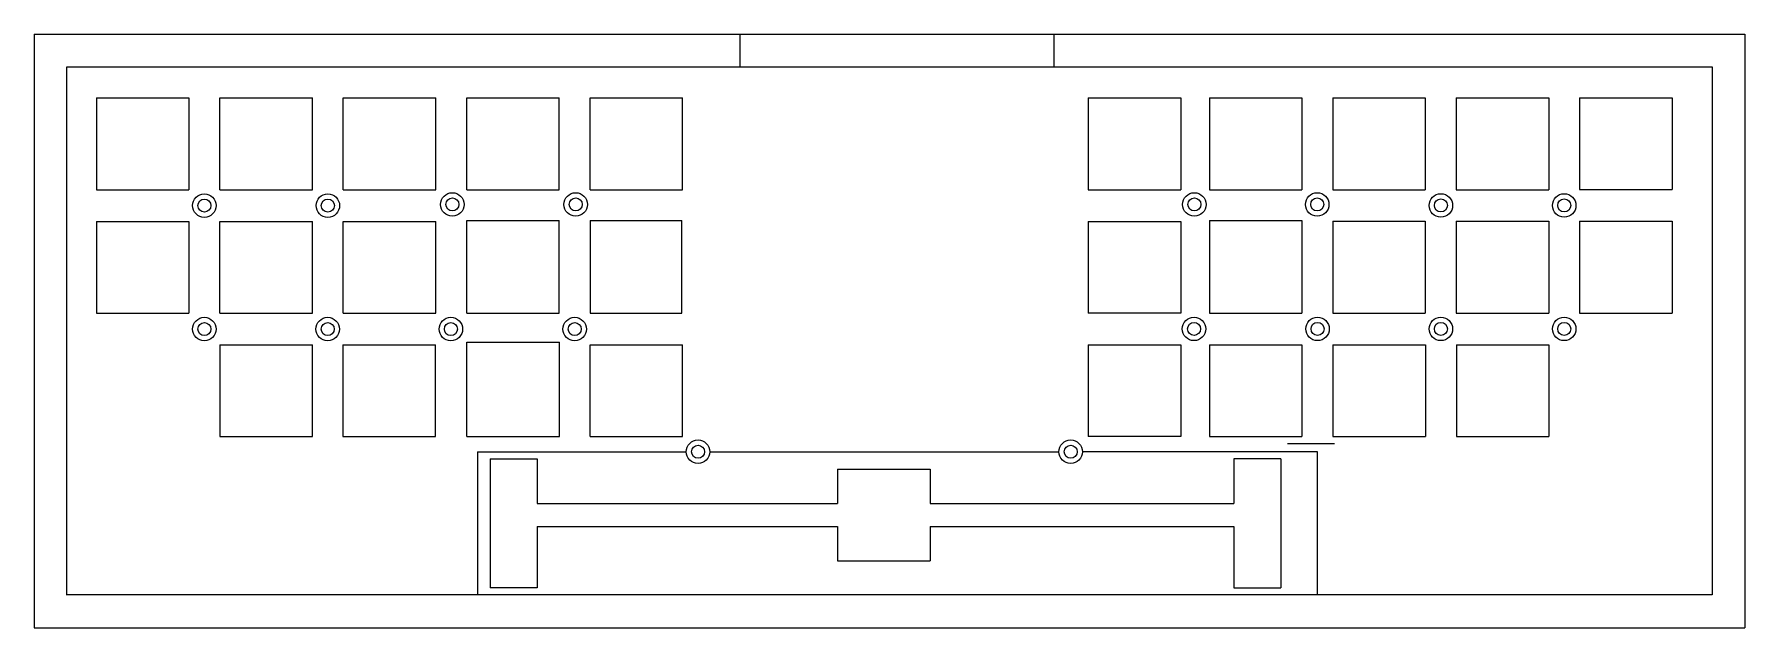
# Model space of a CAD drawing. Extents: x -3.4 to 6.9, y -1.2 to 2.4.
import ezdxf

# ---------------------------------------------------------------- set-up
doc = ezdxf.new("R2010")
doc.units = 0
doc.header["$MEASUREMENT"] = 0
doc.layers.add('MODELSKETCH_VISIBLE', color=7, linetype='CONTINUOUS')

msp = doc.modelspace()

# ---------------------------------------------------------------- linework, layer by layer
at = {"layer": 'MODELSKETCH_VISIBLE'}
for p, q in [((-3.4, 2.398), (-3.4, -1.183)), ((-3.4, 2.398), (6.933, 2.398)), ((0.863, 2.398), (2.76, 2.398)), ((0.863, 2.398), (0.863, 2.201)), ((2.76, 2.398), (2.76, 2.201)), ((6.933, 2.398), (6.933, -1.183)), ((-3.203, 2.201), (6.735, 2.201)), ((-3.203, -0.987), (-3.203, 2.201)), ((0.863, 2.201), (2.76, 2.201)), ((6.735, 2.201), (6.735, -0.985)), ((-3.024, 2.014), (-2.465, 2.014)), ((-3.024, 2.014), (-3.024, 1.46)), ((-2.465, 2.014), (-2.465, 1.46)), ((-2.278, 1.46), (-2.278, 2.014)), ((-2.278, 2.014), (-1.719, 2.014)), ((-1.719, 1.46), (-1.719, 2.014)), ((-1.533, 1.46), (-1.533, 2.014)), ((-1.533, 2.014), (-0.974, 2.014)), ((-0.974, 1.46), (-0.974, 2.014)), ((-0.787, 2.014), (-0.228, 2.014)), ((-0.787, 1.46), (-0.787, 2.014)), ((-0.228, 1.46), (-0.228, 2.014)), ((-0.042, 1.46), (-0.042, 2.014)), ((-0.042, 2.014), (0.517, 2.014)), ((0.517, 1.46), (0.517, 2.014)), ((2.967, 2.014), (3.526, 2.014)), ((2.967, 2.014), (2.967, 1.46)), ((3.526, 2.014), (3.526, 1.46)), ((3.699, 2.014), (3.699, 1.46)), ((3.699, 2.014), (4.258, 2.014)), ((4.258, 2.014), (4.258, 1.46)), ((4.444, 2.014), (4.444, 1.46)), ((4.444, 2.014), (5.003, 2.014)), ((5.003, 2.014), (5.003, 1.46)), ((5.19, 2.014), (5.19, 1.46)), ((5.19, 2.014), (5.749, 2.014)), ((5.749, 2.014), (5.749, 1.46)), ((5.935, 2.015), (5.935, 1.461)), ((5.935, 2.015), (6.494, 2.015)), ((6.494, 2.015), (6.494, 1.461)), ((-3.024, 1.46), (-2.465, 1.46)), ((-2.278, 1.46), (-1.719, 1.46)), ((-1.533, 1.46), (-0.974, 1.46)), ((-0.787, 1.46), (-0.228, 1.46)), ((-0.042, 1.46), (0.517, 1.46)), ((2.967, 1.46), (3.526, 1.46)), ((3.699, 1.46), (4.258, 1.46)), ((4.444, 1.46), (5.003, 1.46)), ((5.19, 1.46), (5.749, 1.46)), ((5.935, 1.461), (6.494, 1.461)), ((-3.024, 1.269), (-2.465, 1.269)), ((-3.024, 1.269), (-3.024, 0.715)), ((-2.465, 1.269), (-2.465, 0.715)), ((-2.278, 1.269), (-1.719, 1.269)), ((-2.278, 0.715), (-2.278, 1.269)), ((-1.719, 0.715), (-1.719, 1.269)), ((-1.533, 0.715), (-1.533, 1.269)), ((-1.533, 1.269), (-0.974, 1.269)), ((-0.974, 0.715), (-0.974, 1.269)), ((-0.787, 0.716), (-0.787, 1.275)), ((-0.787, 1.275), (-0.228, 1.275)), ((-0.228, 0.716), (-0.228, 1.275)), ((-0.042, 1.274), (0.512, 1.274)), ((-0.042, 1.274), (-0.042, 0.715)), ((0.512, 0.715), (0.512, 1.274)), ((2.967, 1.269), (3.526, 1.269)), ((2.967, 1.269), (2.967, 0.715)), ((3.526, 1.269), (3.526, 0.715)), ((3.699, 1.275), (3.699, 0.716)), ((3.699, 1.275), (4.258, 1.275)), ((4.258, 1.275), (4.258, 0.716)), ((4.444, 1.27), (4.444, 0.716)), ((4.444, 1.27), (5.003, 1.27)), ((5.003, 1.27), (5.003, 0.716)), ((5.19, 1.27), (5.749, 1.27)), ((5.19, 1.27), (5.19, 0.716)), ((5.749, 1.27), (5.749, 0.716)), ((5.935, 1.27), (6.494, 1.27)), ((5.935, 1.27), (5.935, 0.716)), ((6.494, 1.27), (6.494, 0.716)), ((-3.024, 0.715), (-2.465, 0.715)), ((-2.278, 0.715), (-1.719, 0.715)), ((-1.533, 0.715), (-0.974, 0.715)), ((-0.787, 0.716), (-0.228, 0.716)), ((-0.042, 0.715), (0.512, 0.715)), ((3.526, 0.715), (2.967, 0.715)), ((3.699, 0.716), (4.258, 0.716)), ((4.444, 0.716), (5.003, 0.716)), ((5.19, 0.716), (5.749, 0.716)), ((5.935, 0.716), (6.494, 0.716)), ((-2.278, 0.524), (-2.278, -0.03)), ((-2.278, 0.524), (-1.719, 0.524)), ((-1.719, -0.03), (-1.719, 0.524)), ((-1.535, 0.524), (-0.976, 0.524)), ((-1.535, 0.524), (-1.535, -0.03)), ((-0.976, -0.03), (-0.976, 0.524)), ((-0.787, -0.03), (-0.787, 0.541)), ((-0.787, 0.541), (-0.226, 0.541)), ((-0.226, -0.03), (-0.226, 0.541)), ((-0.042, -0.03), (-0.042, 0.524)), ((-0.042, 0.524), (0.517, 0.524)), ((0.517, -0.03), (0.517, 0.524)), ((2.967, 0.524), (3.526, 0.524)), ((2.967, 0.524), (2.967, -0.03)), ((3.526, 0.524), (3.526, -0.03)), ((3.699, 0.524), (3.699, -0.03)), ((3.699, 0.524), (4.258, 0.524)), ((4.258, 0.524), (4.258, -0.03)), ((4.445, 0.524), (5.004, 0.524)), ((4.445, 0.524), (4.445, -0.03)), ((5.004, 0.524), (5.004, -0.03)), ((5.191, 0.524), (5.191, -0.03)), ((5.191, 0.524), (5.75, 0.524)), ((5.75, 0.524), (5.75, -0.03)), ((-2.278, -0.03), (-1.719, -0.03)), ((-1.535, -0.03), (-0.976, -0.03)), ((-0.787, -0.03), (-0.226, -0.03)), ((-0.042, -0.03), (0.517, -0.03)), ((3.526, -0.03), (2.967, -0.03)), ((3.699, -0.03), (4.258, -0.03)), ((4.454, -0.073), (4.171, -0.073)), ((4.445, -0.03), (5.004, -0.03)), ((5.191, -0.03), (5.75, -0.03)), ((-0.723, -0.121), (-0.723, -0.985)), ((-0.723, -0.121), (0.539, -0.121)), ((-0.645, -0.164), (-0.362, -0.164)), ((-0.645, -0.164), (-0.645, -0.942)), ((-0.362, -0.164), (-0.362, -0.434)), ((0.681, -0.121), (2.79, -0.121)), ((4.352, -0.121), (2.932, -0.121)), ((4.131, -0.164), (3.847, -0.164)), ((3.847, -0.164), (3.847, -0.434)), ((4.131, -0.164), (4.131, -0.942)), ((4.352, -0.985), (4.352, -0.121)), ((1.453, -0.226), (2.012, -0.226)), ((1.453, -0.226), (1.453, -0.434)), ((2.012, -0.226), (2.012, -0.434)), ((-0.362, -0.434), (1.453, -0.434)), ((2.012, -0.434), (3.847, -0.434)), ((-0.362, -0.572), (1.453, -0.572)), ((-0.362, -0.572), (-0.362, -0.942)), ((1.453, -0.572), (1.453, -0.78)), ((2.012, -0.572), (2.012, -0.78)), ((2.012, -0.572), (3.847, -0.572)), ((3.847, -0.572), (3.847, -0.942)), ((1.453, -0.78), (2.012, -0.78)), ((6.735, -0.985), (-3.203, -0.985)), ((-0.362, -0.942), (-0.645, -0.942)), ((3.847, -0.942), (4.131, -0.942)), ((-3.4, -1.183), (6.933, -1.183))]:
    msp.add_line(p, q, dxfattribs=at)
for centre, radius in [((-2.372, 1.364), 0.0709), ((-2.372, 1.364), 0.0394), ((-1.626, 1.364), 0.0709), ((-1.626, 1.364), 0.0394), ((-0.874, 1.371), 0.0709), ((-0.874, 1.371), 0.0394), ((-0.129, 1.371), 0.0709), ((-0.129, 1.371), 0.0394), ((3.608, 1.371), 0.0709), ((3.608, 1.371), 0.0394), ((4.35, 1.371), 0.0709), ((4.35, 1.371), 0.0394), ((5.097, 1.365), 0.0709), ((5.097, 1.365), 0.0394), ((5.842, 1.365), 0.0709), ((5.842, 1.365), 0.0394), ((-2.372, 0.619), 0.0709), ((-2.372, 0.619), 0.0394), ((-1.627, 0.619), 0.0709), ((-1.627, 0.619), 0.0394), ((-0.883, 0.619), 0.0709), ((-0.883, 0.619), 0.0394), ((-0.135, 0.619), 0.0709), ((-0.135, 0.619), 0.0394), ((3.606, 0.62), 0.0709), ((3.606, 0.62), 0.0394), ((4.352, 0.62), 0.0709), ((4.352, 0.62), 0.0394), ((5.097, 0.62), 0.0709), ((5.097, 0.62), 0.0394), ((5.842, 0.62), 0.0709), ((5.842, 0.62), 0.0394), ((0.61, -0.121), 0.0709), ((0.61, -0.121), 0.0394), ((2.861, -0.121), 0.0709), ((2.861, -0.121), 0.0394)]:
    msp.add_circle(centre, radius, dxfattribs=at)

doc.saveas('drawing.dxf')
